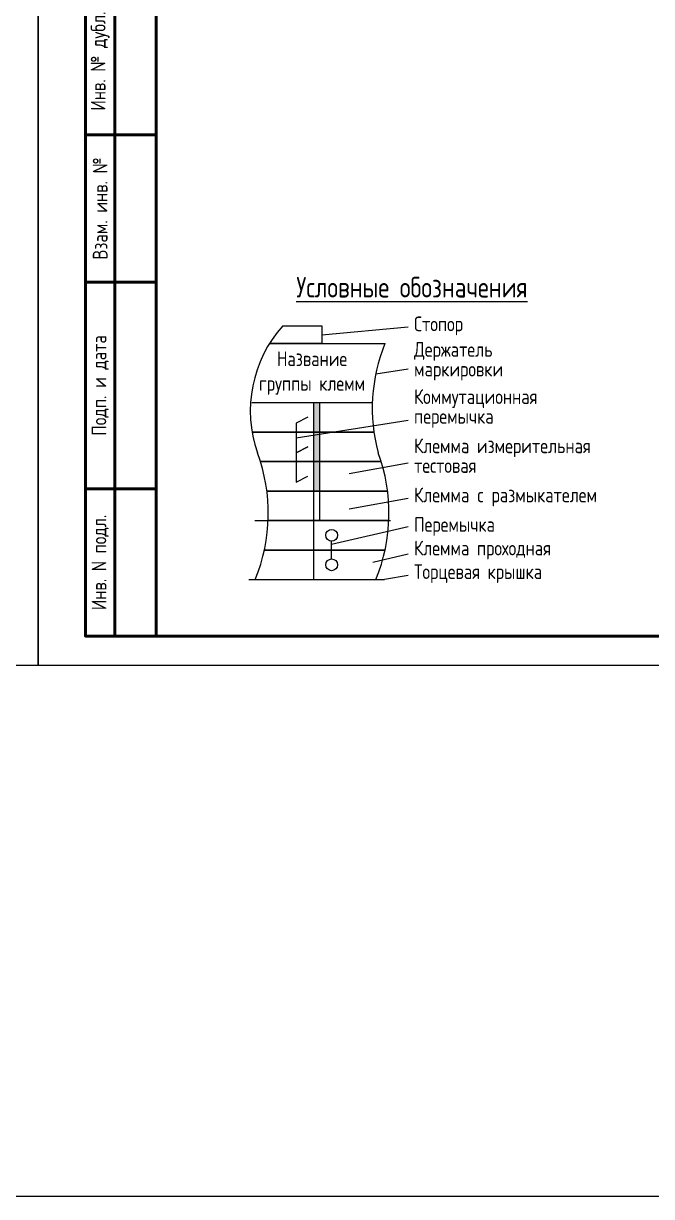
# Model space of a CAD drawing. Header units: millimetres. Extents: x -1117 to 4405, y -90 to 586.
# Drawn here: x 3357.5 to 3464, y -90 to 108.9 of the extents above; entities that cross this region are included whole.
import ezdxf

# ---------------------------------------------------------------- set-up
doc = ezdxf.new("R2010")
doc.units = ezdxf.units.MM
doc.styles.add('Gost_type_A', font='GOST_0.TTF')

# ---------------------------------------------------------------- blocks, each defined once
blk = doc.blocks.new('Штамп левый нижний')
at = {"lineweight": 50}
for points in [[(-12, 145), (-7, 145), (-7, 110), (-12, 110)], [(-7, 145), (0, 145), (0, 110), (-7, 110)], [(-12, 110), (-7, 110), (-7, 85), (-12, 85)], [(-7, 110), (0, 110), (0, 85), (-7, 85)], [(-12, 85), (-7, 85), (-7, 60), (-12, 60)], [(-7, 85), (0, 85), (0, 60), (-7, 60)], [(-12, 60), (-7, 60), (-7, 25), (-12, 25)], [(-7, 60), (0, 60), (0, 25), (-7, 25)], [(-12, 25), (-7, 25), (-7, 0), (-12, 0)], [(-7, 25), (0, 25), (0, 0), (-7, 0)]]:
    blk.add_lwpolyline(points, close=True, dxfattribs=at)
at = {"char_height": 2.5, "attachment_point": 5, "rotation": 90, "style": 'Gost_type_A'}
for s, insert, width in [('Подп. и дата', (-9.5, 127.5), 35), ('Инв. № дубл.', (-9.5, 97.5), 25), ('Взам. инв. №', (-9.5, 72.5), 25), ('Подп. и дата', (-9.5, 42.5), 35), ('Инв. N подл.', (-9.5, 12.5), 25)]:
    blk.add_mtext(s, dxfattribs=dict(at, insert=insert, width=width))
blk = doc.blocks.new('Формат_А3')
blk.add_lwpolyline([(-420, 297), (0, 297), (0, 0), (-420, 0)], close=True)

msp = doc.modelspace()

# ---------------------------------------------------------------- hatches: boundary and pattern name
h = msp.add_hatch(color=256)
h.dxf.hatch_style = 1
h.paths.add_polyline_path([(3407.71, 44.6), (3406.71, 44.6), (3406.71, 29.6), (3407.71, 29.6)])

# ---------------------------------------------------------------- linework, layer by layer
for p, q in [((3408.07, 56.1), (3422.71, 57.42)), ((3399.21, 54.6), (3418.79, 54.6)), ((3417.22, 49.45), (3422.71, 50.29)), ((3396.19, 44.6), (3416.65, 44.6)), ((3406.71, 14.6), (3406.71, 44.6)), ((3407.71, 39.6), (3407.71, 44.6)), ((3403.71, 38.6), (3422.71, 41.6)), ((3416.91, 39.6), (3396.45, 39.6)), ((3396.45, 39.6), (3416.91, 39.6)), ((3407.71, 24.6), (3407.71, 39.6)), ((3418.13, 34.6), (3397.67, 34.6)), ((3397.67, 34.6), (3418.13, 34.6)), ((3412.71, 32.6), (3422.71, 34.37)), ((3419.22, 29.6), (3398.76, 29.6)), ((3398.76, 29.6), (3419.22, 29.6)), ((3419.22, 29.6), (3398.76, 29.6)), ((3398.76, 29.6), (3419.22, 29.6)), ((3412.71, 26.6), (3422.71, 28.37)), ((3396.71, 24.6), (3419.71, 24.6)), ((3419.43, 24.6), (3398.97, 24.6)), ((3398.97, 24.6), (3419.43, 24.6)), ((3409.71, 20.6), (3422.71, 23.6)), ((3409.74, 19.6), (3409.74, 21.1)), ((3418.79, 19.6), (3398.33, 19.6)), ((3398.33, 19.6), (3418.79, 19.6)), ((3409.74, 18.1), (3409.74, 19.6)), ((3416.71, 17.56), (3422.71, 18.94)), ((3395.71, 14.6), (3418.71, 14.6)), ((3396.78, 14.6), (3417.24, 14.6)), ((3422.71, 15.27), (3418.71, 14.6))]:
    msp.add_line(p, q)
for points in [[(-1117.42, 586), (4404.54, 586), (4404.54, -90), (-1117.42, -90)], [(3657, 420), (3657, 0), (3360, 0), (3360, 420)]]:
    msp.add_lwpolyline(points, close=True)
at = {"lineweight": 50}
msp.add_lwpolyline([(3652, 415), (3652, 5), (3380, 5), (3380, 415)], close=True, dxfattribs=at)
for points in [[(3401.46, 57.6), (3408.07, 57.6), (3408.07, 54.6), (3399.21, 54.6)], [(3405.71, 42.1), (3403.71, 41.1), (3403.71, 36.1), (3405.71, 37.1)], [(3405.71, 37.1), (3403.71, 36.1), (3403.71, 31.1), (3405.71, 32.1)]]:
    msp.add_lwpolyline(points)
for centre in [(3409.74, 22.1), (3409.74, 17.1)]:
    msp.add_circle(centre, 1)
for centre, radius, start, end in [((3417.55, 43.2), 21.6, 138.181, 199.2333), ((3445.64, 43.61), 29.02, 157.7321, 195.0211), ((3369.46, 25.83), 29.54, 337.6521, 20.3143), ((3389.92, 25.83), 29.54, 337.6521, 20.3143)]:
    msp.add_arc(centre, radius, start, end)

# ---------------------------------------------------------------- block references
at = {"color": 1}
for name, p in [('Формат_А3', (3360, 0)), ('Штамп левый нижний', (3380, 5))]:
    msp.add_blockref(name, p, dxfattribs=at)

# ---------------------------------------------------------------- texts
at = {"attachment_point": 5, "style": 'Gost_type_A'}
for s, insert, char_height, width in [('{\\LУсловные обозначения}', (3423.35, 64.16), 3.5, 75), ('Название группы клемм', (3406.42, 49.6), 2.5, 20.4592)]:
    msp.add_mtext(s, dxfattribs=dict(at, insert=insert, char_height=char_height, width=width))
at = {"char_height": 2.5, "attachment_point": 4, "line_spacing_factor": 0.8, "style": 'Gost_type_A'}
for s, insert, width in [('Стопор', (3423.71, 57.6), 44), ('Держатель\\Pмаркировки', (3423.71, 51.6), 38.7538), ('Коммутационная\\Pперемычка', (3423.71, 43.6), 44), ('Клемма измерительная\\Pтестовая', (3423.71, 35.6), 55.1103), ('Клемма c размыкателем', (3423.71, 28.6), 55.1103), ('Перемычка', (3423.71, 23.6), 49.9213), ('Клемма проходная', (3423.71, 19.6), 44), ('Торцевая крышка', (3423.71, 15.6), 44)]:
    msp.add_mtext(s, dxfattribs=dict(at, insert=insert, width=width))

doc.saveas('drawing.dxf')
